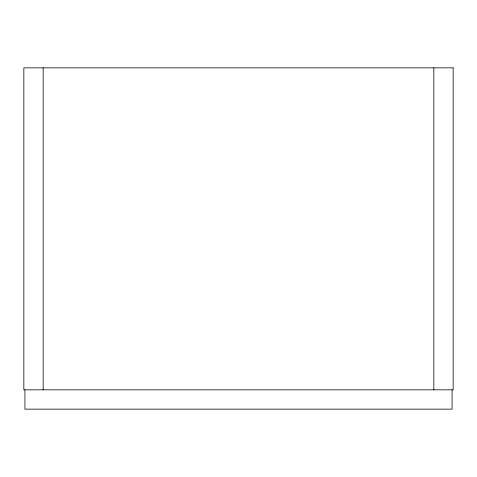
<?xml version="1.0" encoding="UTF-8"?>
<svg xmlns="http://www.w3.org/2000/svg" width="477" height="477" viewBox="0 0 477 477"><rect width="100%" height="100%" fill="white"/><g stroke="black" fill="none" stroke-linecap="round" stroke-linejoin="round"><path stroke-width="0.72" d="M452.077 389.828L452.077 409.147L24.923 409.147L24.923 389.828M433.831 67.853L433.831 389.828M43.169 67.853L43.169 389.828M453.15 67.853L23.85 67.853L23.85 389.828L453.15 389.828L453.15 67.853"/></g></svg>
